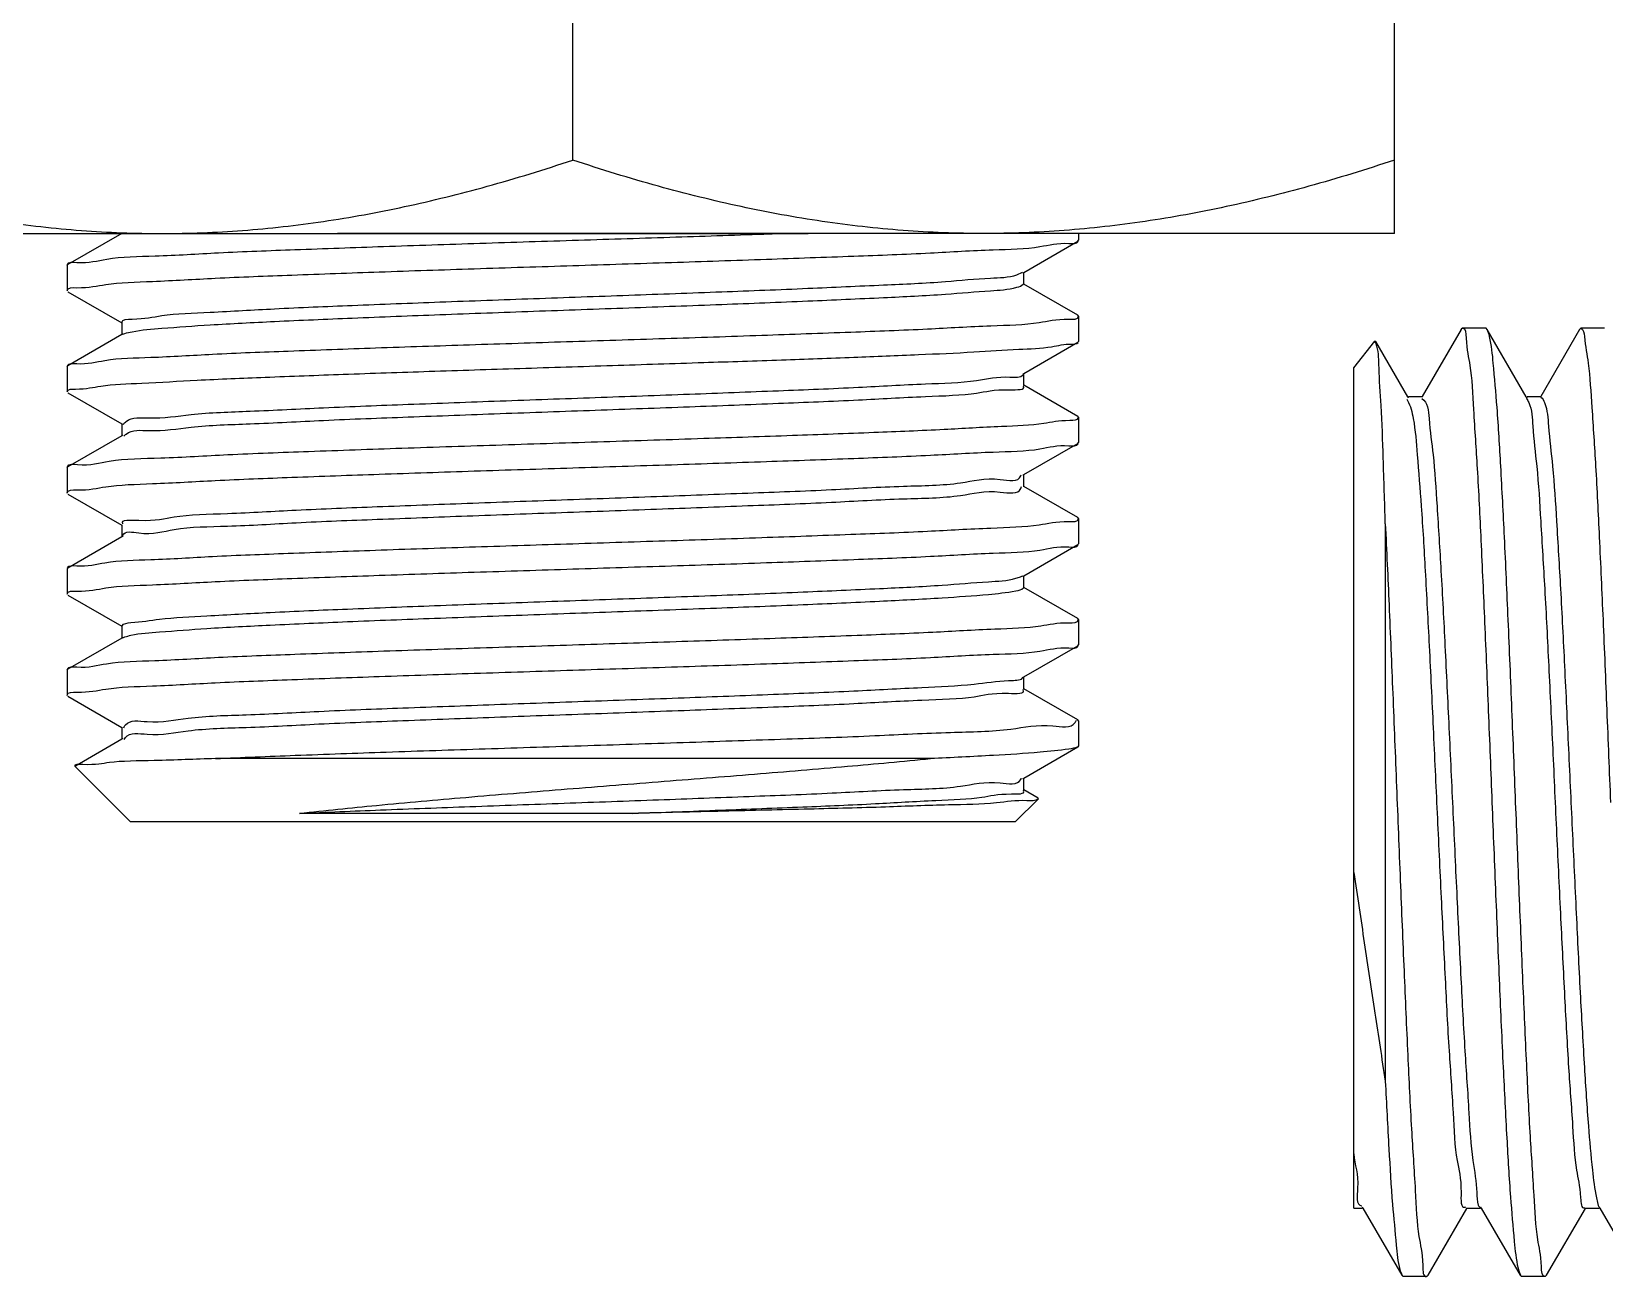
# Model space of a CAD drawing. Extents: x 1680110 to 2699828, y 269661 to 891349.
# Drawn here: x 2393019.6 to 2393112.5, y 713635.1 to 713708.7 of the extents above; entities that cross this region are included whole.
import ezdxf

# ---------------------------------------------------------------- set-up
doc = ezdxf.new("R2010")
doc.units = 0
doc.header["$LTSCALE"] = 1000
doc.header["$MEASUREMENT"] = 0
doc.layers.add('02___PRT_ALL_AXES', color=7, linetype='Continuous')

msp = doc.modelspace()

# ---------------------------------------------------------------- linework, layer by layer
at = {"color": 0, "linetype": 'Continuous'}
for p, q in [((2393024.903196192, 713696.7639841882), (2393021.715330848, 713694.920339495)), ((2393078.170078232, 713694.465302997), (2393081.357943543, 713696.3089476221)), ((2393081.357943543, 713696.3089476221), (2393081.403231939, 713696.3613084287)), ((2393021.670042486, 713694.867978689), (2393021.715330848, 713694.920339495)), ((2393077.76551083, 713694.3287319115), (2393078.092755412, 713694.4761879102)), ((2393078.11932171, 713694.4359443572), (2393078.170078232, 713694.465302997)), ((2393078.170078232, 713693.7479813867), (2393078.170078232, 713694.4359443572)), ((2393081.357943543, 713691.9336800254), (2393078.182795989, 713693.7699685406)), ((2393021.715330848, 713693.3222881432), (2393024.890478435, 713691.4859997437)), ((2393081.403231939, 713691.8813192097), (2393081.357943543, 713691.9336800254)), ((2393024.903196192, 713691.5079867819), (2393024.903196192, 713690.820023773)), ((2393103.998213619, 713691.0976116036), (2393101.708027449, 713687.1418241758)), ((2393103.998213619, 713691.0976116036), (2393104.074899377, 713691.1638670387)), ((2393105.551526582, 713691.0976116187), (2393105.474805906, 713691.1638670017)), ((2393107.85295261, 713687.1224168155), (2393105.551526582, 713691.0976116187)), ((2393110.998210754, 713691.0976116036), (2393108.708024586, 713687.1418241758)), ((2393110.998210754, 713691.0976116036), (2393111.074803615, 713691.1638670017)), ((2393024.903196192, 713690.7906652491), (2393021.715330848, 713688.9470205558)), ((2393024.953952678, 713690.820023773), (2393024.903196192, 713690.7906652491)), ((2393024.956410326, 713690.815387056), (2393025.072127775, 713690.8609913678)), ((2393078.170078232, 713688.4919840579), (2393081.357943543, 713690.3356286737)), ((2393081.357943543, 713690.3356286737), (2393081.403231939, 713690.3879894798)), ((2393097.658248461, 713688.8301650689), (2393098.915155031, 713690.4012756536)), ((2393098.960826647, 713690.3904087946), (2393098.915180816, 713690.4013078639)), ((2393100.852955474, 713687.1224168155), (2393098.960826647, 713690.3904087946)), ((2393021.670042486, 713688.8946597499), (2393021.715330848, 713688.9470205558)), ((2393078.11932171, 713688.4626254083), (2393078.170078232, 713688.4919840579)), ((2393078.170078232, 713687.7746624376), (2393078.170078232, 713688.4626254083)), ((2393097.658248461, 713639.2051101234), (2393097.658248461, 713688.8291238484)), ((2393021.715330848, 713687.3489691943), (2393024.890478435, 713685.5126807953)), ((2393081.357943543, 713685.9603610768), (2393078.182795989, 713687.7966495918)), ((2393100.796681609, 713686.9687465399), (2393100.840203782, 713686.89927704)), ((2393100.897741213, 713687.0450851403), (2393100.852955474, 713687.1224168155)), ((2393101.741538013, 713687.1224168155), (2393100.897741213, 713687.1224168155)), ((2393107.89773835, 713687.0450851403), (2393107.85295261, 713687.1224168155)), ((2393108.741535149, 713687.1224168155), (2393107.89773835, 713687.1224168155)), ((2393024.903196192, 713685.5346678335), (2393024.903196192, 713684.8467048241)), ((2393081.403231939, 713685.9080002704), (2393081.357943543, 713685.9603610768)), ((2393024.903196192, 713684.8173463002), (2393021.715330848, 713682.9737016072)), ((2393024.953952678, 713684.8467048241), (2393024.903196192, 713684.8173463002)), ((2393078.170078232, 713682.5186651091), (2393081.357943543, 713684.3623097248)), ((2393081.357943543, 713684.3623097248), (2393081.403231939, 713684.4146705405)), ((2393021.670042486, 713682.9213408008), (2393021.715330848, 713682.9737016072)), ((2393078.002633036, 713682.4413484114), (2393078.024950738, 713682.511799294)), ((2393078.11932171, 713682.4893064692), (2393078.170078232, 713682.5186651091)), ((2393078.170078232, 713681.8013434985), (2393078.170078232, 713682.4893064692)), ((2393081.357943543, 713679.9870421279), (2393078.182795989, 713681.8233306527)), ((2393021.715330848, 713681.3756502552), (2393024.890478435, 713679.5393618464)), ((2393081.403231939, 713679.9346813217), (2393081.357943543, 713679.9870421279)), ((2393024.903196192, 713678.8440273609), (2393021.715330848, 713677.0003826583)), ((2393024.903196192, 713679.5613488941), (2393024.903196192, 713678.8733858753)), ((2393024.953952678, 713678.8733858753), (2393024.903196192, 713678.8440273609)), ((2393024.954939957, 713678.8739302754), (2393024.948036816, 713678.935262264)), ((2393099.52523693, 713679.6144430574), (2393099.52523693, 713646.6984841619)), ((2393078.170078232, 713676.5453461602), (2393081.357943543, 713678.3889907761)), ((2393081.357943543, 713678.3889907761), (2393081.403231939, 713678.4413515918)), ((2393021.670042486, 713676.9480218522), (2393021.715330848, 713677.0003826583)), ((2393077.978934268, 713676.4878011078), (2393078.102094509, 713676.5452297896)), ((2393078.11932171, 713676.5159875203), (2393078.170078232, 713676.5453461602)), ((2393078.170078232, 713675.8280245501), (2393078.170078232, 713676.5159875203)), ((2393021.715330848, 713675.4023313161), (2393024.890478435, 713673.5660429071)), ((2393081.357943543, 713674.0137231888), (2393078.182795989, 713675.8500117038)), ((2393024.903196192, 713673.5880299453), (2393024.903196192, 713672.9000669362)), ((2393081.403231939, 713673.9613623826), (2393081.357943543, 713674.0137231888)), ((2393024.903196192, 713672.870708412), (2393021.715330848, 713671.0270637192)), ((2393024.953952678, 713672.9000669362), (2393024.903196192, 713672.870708412)), ((2393024.9633841, 713672.8828089756), (2393025.082954081, 713672.9332409941)), ((2393078.170078232, 713670.5720272118), (2393081.357943543, 713672.4156718368)), ((2393081.357943543, 713672.4156718368), (2393081.403231939, 713672.468032643)), ((2393021.670042486, 713670.9747029033), (2393021.715330848, 713671.0270637192)), ((2393078.047193361, 713670.4456958466), (2393078.137409032, 713670.5532266053)), ((2393078.11932171, 713670.542668581), (2393078.170078232, 713670.5720272118)), ((2393078.170078232, 713669.854705611), (2393078.170078232, 713670.542668581)), ((2393081.357943543, 713668.0404042401), (2393078.182795989, 713669.8766927549)), ((2393021.715330848, 713669.4290123673), (2393024.890478435, 713667.5927239584)), ((2393081.403231939, 713667.9880433662), (2393081.357943543, 713668.0404042401)), ((2393024.903196192, 713666.8973894634), (2393022.155951261, 713665.3085291905)), ((2393024.903196192, 713667.6147110059), (2393024.903196192, 713666.9267479971)), ((2393024.953952678, 713666.9267479971), (2393024.903196192, 713666.8973894634)), ((2393025.041255944, 713666.881284646), (2393025.109895055, 713666.9865650008)), ((2393078.170078232, 713664.5987082727), (2393081.357943543, 713666.4423528879)), ((2393081.403231939, 713666.4947137714), (2393081.357943543, 713666.4423528879)), ((2393022.155951261, 713665.3085291905), (2393022.14367934, 713665.2748383256)), ((2393025.403534004, 713662.0149419573), (2393022.14367934, 713665.2748383256)), ((2393072.665111957, 713665.748481224), (2393030.427372999, 713665.748481224)), ((2393078.11932171, 713664.5693496324), (2393078.170078232, 713664.5987082727)), ((2393078.170078232, 713663.8813866619), (2393078.170078232, 713664.5693496324)), ((2393077.66974042, 713662.0149419573), (2393079.03614422, 713663.3813632291)), ((2393079.023040326, 713663.4173627074), (2393078.182795801, 713663.9033728016)), ((2393055.090340268, 713662.5152861562), (2393035.385195654, 713662.5152861562)), ((2393077.669907598, 713662.0147748135), (2393025.403366827, 713662.0147748135)), ((2393097.658248461, 713639.2053401924), (2393098.152003299, 713639.2053401924)), ((2393098.152003299, 713639.2826718583), (2393098.196789275, 713639.2053401924)), ((2393098.196789275, 713639.2053401924), (2393100.498215051, 713635.2301454071)), ((2393102.051528014, 713635.2301453885), (2393104.341714465, 713639.185932783)), ((2393104.308203629, 713639.2053401924), (2393105.152000435, 713639.2053401924)), ((2393105.152000435, 713639.2826718583), (2393105.19678641, 713639.2053401924)), ((2393105.19678641, 713639.2053401924), (2393107.498212187, 713635.2301454071)), ((2393109.05152515, 713635.2301453885), (2393111.3417116, 713639.185932783)), ((2393111.308200765, 713639.2053401924), (2393112.151997571, 713639.2053401924)), ((2393112.151997571, 713639.2826718583), (2393112.196783546, 713639.2053401924)), ((2393112.196783546, 713639.2053401924), (2393114.498209323, 713635.2301454071)), ((2393100.498215051, 713635.2301454071), (2393100.574785276, 713635.1638900454)), ((2393101.97487156, 713635.1638899627), (2393102.051528014, 713635.2301453885)), ((2393107.498212187, 713635.2301454071), (2393107.574924062, 713635.1638899965)), ((2393109.05152515, 713635.2301453885), (2393108.974844955, 713635.163889969))]:
    msp.add_line(p, q, dxfattribs=at)
msp.add_open_spline([(2393021.684342423, 713694.935308709), (2393021.767988433, 713695.1084677319), (2393022.786756442, 713694.958208217), (2393024.275482353, 713695.391719409), (2393027.196849513, 713695.416497271), (2393030.849941503, 713695.6563007461), (2393035.367746591, 713695.8155394071), (2393040.506159062, 713696.0058510923), (2393046.089899172, 713696.1875851566), (2393051.846745677, 713696.3711481004), (2393057.549859663, 713696.5531760489), (2393061.530891827, 713696.6839021144), (2393063.588478179, 713696.7563698723), (2393063.803344542, 713696.7639841877)], degree=3, knots=[0, 0, 0, 0, 0.0278154194776231, 0.1129510719753126, 0.2509069905670702, 0.4321701517563881, 0.6497110309004207, 0.9021377912266152, 1.176791554475957, 1.457527267070057, 1.735292026790539, 2.002230770337554, 2.033358860340572, 2.033358860340572, 2.033358860340572, 2.033358860340572], dxfattribs=at)
for points, start_tangent, end_tangent in [([(2393021.67028183, 713693.3842422897), (2393022.243920741, 713693.5613151679), (2393023.94350164, 713693.7479813867), (2393026.703471269, 713693.9346476055), (2393030.41776555, 713694.1213138239), (2393034.943646201, 713694.3079800331), (2393040.107186225, 713694.4946462612), (2393045.709953618, 713694.6813124702), (2393051.536637212, 713694.867978689), (2393057.363320773, 713695.0546449076), (2393062.9660882, 713695.2413111264), (2393068.129628188, 713695.4279773354), (2393072.655508877, 713695.614643554), (2393076.369803157, 713695.8013097725), (2393079.129772787, 713695.9879759911), (2393080.829353684, 713696.1746422099), (2393081.388733536, 713696.2938720824)], (0.0505621286119027, 0.9987209175491588), (0.4397435101850518, 0.8981234020167437)), ([(2393024.903196192, 713691.5079867819), (2393025.4991481, 713691.7094779217), (2393027.26021771, 713691.9109590079), (2393030.10760115, 713692.1124400643), (2393033.913884653, 713692.3139211598), (2393038.508745751, 713692.5154022167), (2393043.686575001, 713692.7168833122), (2393049.215676435, 713692.9183643691), (2393054.848635517, 713693.1198454646), (2393060.333390323, 713693.3213265117), (2393065.42451069, 713693.522807607), (2393069.894180692, 713693.7242886636), (2393073.542392853, 713693.9257697591), (2393076.205898157, 713694.1272508544), (2393077.76551083, 713694.3287319115)], (-0.0006023019805749001, 0.9999998186161457), (0.9414012118595783, 0.3372888351388431)), ([(2393025.072127775, 713690.8609913678), (2393025.4991481, 713690.9628130472), (2393027.26021771, 713691.1642941425), (2393030.10760115, 713691.3657751996), (2393033.913884653, 713691.5672562949), (2393038.508745751, 713691.7687373515), (2393043.686575001, 713691.9702184468), (2393049.215676435, 713692.1716994941), (2393054.848635517, 713692.3731805894), (2393060.333390323, 713692.5746616463), (2393065.42451069, 713692.7761427418), (2393069.894180692, 713692.9776237987), (2393073.542392853, 713693.1791048942), (2393076.205898157, 713693.3805859799), (2393077.76551083, 713693.5820670368), (2393078.1426464, 713693.7709906513)], (0.9529487617594237, 0.3031314194556236), (0.6426435541858143, 0.7661652969584465)), ([(2393021.670042486, 713693.3746489494), (2393021.67028183, 713693.3842422897)], (0, 1), (0.05056338786033852, 0.9987208537965376)), ([(2393021.684962903, 713688.9623162437), (2393022.232805329, 713689.0795035746), (2393023.900367332, 713689.2643878383), (2393026.607927921, 713689.4491604727), (2393030.257253846, 713689.6340712863), (2393034.726163891, 713689.819640389), (2393039.882969786, 713690.0069188371), (2393045.43198634, 713690.1922932894), (2393051.170175066, 713690.376324334), (2393056.987123572, 713690.5624615764), (2393062.696574064, 713690.7520547127), (2393067.959465393, 713690.9414885961), (2393072.485911232, 713691.127050088), (2393076.230478966, 713691.3133875148), (2393079.076308406, 713691.5035645142), (2393080.826353545, 713691.694164125), (2393081.402994574, 713691.8717368988)], (0.4498404885972678, 0.8931089154288918), (0.05019650435190679, 0.9987393608699163)), ([(2393081.402994574, 713691.8717368988), (2393081.403231939, 713691.8813192097)], (0.05019771435116738, 0.9987393000547834), (0, 1)), ([(2393104.076262482, 713691.1603232182), (2393104.085274032, 713691.1626462068), (2393104.302261581, 713690.5826599407), (2393104.518869299, 713688.9695475574), (2393104.73692768, 713686.3636112404), (2393104.954340239, 713682.8832587434), (2393105.172202923, 713678.6448844292), (2393105.391379989, 713673.7858271671), (2393105.608317715, 713668.5722156556), (2393105.824869676, 713663.1638785056)], (0.9333369820707427, 0.3590015012490592), (0.03975727749912319, -0.9992093668925737)), ([(2393107.224869103, 713663.1638785056), (2393107.00629997, 713668.6219490885), (2393106.784214604, 713673.9522176499), (2393106.563062163, 713678.8357742315), (2393106.34640305, 713683.0243677509), (2393106.127706972, 713686.4925586686), (2393105.904826111, 713689.1044540617), (2393105.682219864, 713690.6803117713), (2393105.536296575, 713691.0890546155)], (-0.0397572774434431, 0.999209366894789), (-0.489831732553791, 0.871816995580696)), ([(2393111.073398826, 713691.1602145864), (2393111.282217572, 713690.6803117713), (2393111.50482382, 713689.1044540617), (2393111.727704681, 713686.4925586686), (2393111.946400759, 713683.0243677509), (2393112.163059872, 713678.8357742315), (2393112.384212312, 713673.9522176499), (2393112.606297678, 713668.6219490885), (2393112.824866811, 713663.1638785056)], (0.9333444131215324, -0.358982181305455), (0.03975727749683532, -0.9992093668926647)), ([(2393059.266935314, 713689.1435564151), (2393063.863000855, 713689.299110559), (2393068.129792566, 713689.4546646641), (2393071.953331684, 713689.6102188083), (2393075.231480122, 713689.7657729618), (2393077.876668767, 713689.9213270769), (2393079.818236806, 713690.0768812208), (2393081.004319101, 713690.2324353263), (2393081.379653456, 713690.3179747586)], (0.9994574606936585, 0.0329360632708905), (0.630907530791665, 0.7758580331416081)), ([(2393099.52523693, 713679.6144430574), (2393099.402173278, 713683.4886965211), (2393099.278543551, 713686.6026066828), (2393099.155056774, 713688.830271621), (2393099.031630225, 713690.104470257), (2393098.926166017, 713690.3679216714)], (-0.02915871455896071, 0.9995747942826836), (-0.5442686960537916, 0.8389109526617862)), ([(2393021.670326181, 713687.4111348346), (2393022.170166157, 713687.5755526468), (2393023.653787869, 713687.7497752833), (2393026.071220284, 713687.9239979105), (2393029.341502423, 713688.0982205567), (2393033.355110871, 713688.2724432319), (2393037.977627836, 713688.4466658586), (2393043.054242893, 713688.6208884956), (2393048.414937648, 713688.7951111321), (2393053.880179676, 713688.9693337688), (2393059.266935314, 713689.1435564151)], (0.05871979628414212, 0.9982745040941139), (0.9994574606846885, 0.0329360635430881)), ([(2393058.430105994, 713687.2768942381), (2393063.687307962, 713687.4783753334), (2393068.400795403, 713687.6798563804), (2393072.359650576, 713687.8813374757), (2393075.386723883, 713688.0828185424), (2393077.34656068, 713688.2842996281), (2393078.147291291, 713688.4398556456)], (0.9993178857940188, 0.03692916370800299), (0.6313357446276342, 0.77550962441189)), ([(2393021.670042486, 713687.4013300103), (2393021.670326181, 713687.4111348346)], (0, 1), (0.05871974897708318, 0.9982745068767751)), ([(2393024.988900103, 713685.4862606239), (2393025.153260789, 713685.6650456388), (2393026.509464252, 713685.8665267341), (2393028.985576092, 713686.0680077912), (2393032.470795981, 713686.2694888767), (2393036.809168398, 713686.4709699336), (2393041.806561119, 713686.6724510291), (2393047.239352343, 713686.8739320955), (2393052.864437172, 713687.0754131812), (2393058.430105994, 713687.2768942381)], (0.4917944897825604, 0.870711306817312), (0.9993178858108104, 0.03692916325361761)), ([(2393058.430105994, 713686.5302293634), (2393063.687307962, 713686.7317104589), (2393068.400795403, 713686.9331915157), (2393072.359650576, 713687.1346726113), (2393075.386723883, 713687.3361536677), (2393077.34656068, 713687.5376347632), (2393078.151462869, 713687.73911582), (2393078.142669025, 713687.7516725953)], (0.9993178858515603, 0.036929162150909), (-0.6426368825902945, 0.7661708929048585)), ([(2393025.024137796, 713684.7907842218), (2393025.153260789, 713684.9183807739), (2393026.509464252, 713685.1198618694), (2393028.985576092, 713685.3213429165), (2393032.470795981, 713685.522824012), (2393036.809168398, 713685.7243050684), (2393041.806561119, 713685.9257861639), (2393047.239352343, 713686.1272672208), (2393052.864437172, 713686.3287483163), (2393058.430105994, 713686.5302293634)], (0.623148135727602, 0.7821038300246421), (0.999317885838054, 0.03692916251639329)), ([(2393100.840203782, 713686.89927704), (2393101.175851969, 713685.8296762288), (2393101.411145994, 713683.6985440983), (2393101.646440014, 713680.6548580949), (2393101.881734035, 713676.8338786361), (2393102.117028057, 713672.4054088045), (2393102.352322077, 713667.5662483666), (2393102.587616098, 713662.5314480399), (2393102.822910119, 713657.5247527205), (2393103.05820414, 713652.7686583179), (2393103.293498164, 713648.4745241273), (2393103.528792185, 713644.8331800799), (2393103.764086206, 713642.0064463199), (2393103.999380227, 713640.1199419841), (2393104.234674248, 713639.257502707), (2393104.271657033, 713639.2731541526)], (0.4756874576294765, -0.879614371559495), (0.8803009662582584, 0.474415649831218)), ([(2393101.681569148, 713687.0153488093), (2393102.109184921, 713685.8296762288), (2393102.344478945, 713683.6985440983), (2393102.579772965, 713680.6548580949), (2393102.815066987, 713676.8338786361), (2393103.050361007, 713672.4054088045), (2393103.285655028, 713667.5662483666), (2393103.52094905, 713662.5314480399), (2393103.756243071, 713657.5247527205), (2393103.991537091, 713652.7686583179), (2393104.226831115, 713648.4745241273), (2393104.462125137, 713644.8331800799), (2393104.697419157, 713642.0064463199), (2393104.932713178, 713640.1199419841), (2393105.014990275, 713639.3817916096)], (0.8724685533651839, -0.488670260389215), (0.3278155774908353, -0.9447417356898923)), ([(2393107.859064467, 713687.0163341523), (2393107.999378589, 713686.7705349424)], (0.5966157057048521, -0.8025270710115028), (0.4270020690433147, -0.9042506472393197)), ([(2393107.999378589, 713686.7705349424), (2393108.234672611, 713685.3883637849), (2393108.469966634, 713683.0185437163), (2393108.705260655, 713679.7663887651), (2393108.940554676, 713675.7764236461), (2393109.175848697, 713671.2259611166), (2393109.411142718, 713666.3172222506), (2393109.646436739, 713661.2683498107), (2393109.88173076, 713656.3037140504), (2393110.117024784, 713651.6439417733), (2393110.352318805, 713647.4961117483), (2393110.587612825, 713644.0445521905), (2393110.822906847, 713641.4426492925), (2393111.058200868, 713639.8060307687), (2393111.293494889, 713639.2074274195), (2393111.305676556, 713639.2110768736)], (0.4270020714830733, -0.9042506460872253), (0.9153108403912409, 0.4027481414758861)), ([(2393108.720478364, 713687.0915466782), (2393108.932711541, 713686.7705349424), (2393109.168005561, 713685.3883637849), (2393109.403299586, 713683.0185437163), (2393109.638593607, 713679.7663887651), (2393109.873887627, 713675.7764236461), (2393110.109181648, 713671.2259611166), (2393110.34447567, 713666.3172222506), (2393110.579769691, 713661.2683498107), (2393110.815063711, 713656.3037140504), (2393111.050357736, 713651.6439417733), (2393111.285651756, 713647.4961117483), (2393111.520945777, 713644.0445521905), (2393111.756239799, 713641.4426492925), (2393111.99153382, 713639.8060307687), (2393112.080619329, 713639.4422083187)], (0.8261156581492662, -0.5635005939310135), (0.2913563111870042, -0.9566146036578689)), ([(2393059.266935314, 713684.6635671959), (2393064.504719401, 713684.8416701437), (2393069.321774337, 713685.0210832173), (2393073.467800771, 713685.1986428855), (2393076.851240045, 713685.3762158812), (2393079.351886806, 713685.5535992302), (2393080.885872296, 713685.7307923231), (2393081.402959443, 713685.8982413223)], (0.9994574606707213, 0.0329360639669324), (0.05664395664539631, 0.9983944421798203)), ([(2393081.402959443, 713685.8982413223), (2393081.403231939, 713685.9080002704)], (0.0566442553028258, 0.9983944252354319), (0, 1)), ([(2393021.683030161, 713682.9879060413), (2393022.287437231, 713683.114978736), (2393024.158950482, 713683.3122046592), (2393027.192482438, 713683.508768633), (2393031.158265207, 713683.7007814127), (2393035.928992199, 713683.8919158233), (2393041.433015736, 713684.0865887923), (2393047.363094536, 713684.2813863407), (2393053.361928179, 713684.472807579), (2393059.266935314, 713684.6635671959)], (0.4025524950457782, 0.9153969022956211), (0.9994574606756446, 0.0329360638175302)), ([(2393021.67028183, 713681.4376044015), (2393022.243920741, 713681.61467728), (2393023.94350164, 713681.8013434985), (2393026.703471269, 713681.9880097173), (2393030.41776555, 713682.1746759263), (2393034.943646201, 713682.3613421449), (2393040.107186225, 713682.5480083637), (2393045.709953618, 713682.7346745825), (2393051.536637212, 713682.9213408008), (2393057.363320773, 713683.1080070103), (2393062.9660882, 713683.2946732284), (2393068.129628188, 713683.4813394472), (2393072.655508877, 713683.668005666), (2393076.369803157, 713683.8546718846), (2393079.129772787, 713684.0413381036), (2393080.829353684, 713684.2280043124), (2393081.388733536, 713684.3472341942)], (0.0505621286119027, 0.9987209175491588), (0.4397435101850518, 0.8981234020167437)), ([(2393024.964722048, 713679.6051873795), (2393024.954929915, 713679.6206133654), (2393025.898682347, 713679.8220944223), (2393027.989674191, 713680.0235755078), (2393031.13433844, 713680.2250565649), (2393035.191958561, 713680.4265376602), (2393039.98096544, 713680.6280187557), (2393045.287062009, 713680.8294998123), (2393050.872812686, 713681.0309809076), (2393056.488267963, 713681.2324619647), (2393061.882149211, 713681.4339430502), (2393066.813092566, 713681.6354241071), (2393071.060449748, 713681.8369052026), (2393074.434161249, 713682.0383862592), (2393076.783261286, 713682.2398673545), (2393078.002633036, 713682.4413484114)], (-0.5802863704978972, 0.8144125049472026), (0.3750237424578819, 0.9270152062360598)), ([(2393024.948036816, 713678.935262264), (2393025.898682347, 713679.0754295473), (2393027.989674191, 713679.2769106429), (2393031.13433844, 713679.4783916997), (2393035.191958561, 713679.6798727952), (2393039.98096544, 713679.8813538908), (2393045.287062009, 713680.0828349476), (2393050.872812686, 713680.2843160331), (2393056.488267963, 713680.4857970902), (2393061.882149211, 713680.6872781855), (2393066.813092566, 713680.8887592421), (2393071.060449748, 713681.0902403377), (2393074.434161249, 713681.2917213945), (2393076.783261286, 713681.49320248), (2393078.002633036, 713681.6946835371), (2393078.034791631, 713681.8187290623)], (0.3949863934027273, 0.9186869700973809), (0.1274611589291374, 0.991843562747897)), ([(2393021.670042486, 713681.4280110614), (2393021.67028183, 713681.4376044015)], (0, 1), (0.05056338786033852, 0.9987208537965376)), ([(2393021.684964698, 713677.0156792828), (2393022.232745484, 713677.1328558258), (2393023.901191094, 713677.3178190929), (2393026.605036646, 713677.5023554796), (2393030.250610956, 713677.6871320067), (2393034.717642318, 713677.8726742596), (2393039.876137577, 713678.0600447401), (2393045.430509995, 713678.2456073815), (2393051.164103111, 713678.4294931286), (2393056.980100181, 713678.6155963263), (2393062.692433399, 713678.805274734), (2393067.961091367, 713678.9949126842), (2393072.492805299, 713679.1807201596), (2393076.23483874, 713679.3669964019), (2393079.078324215, 713679.5570924568), (2393080.826858628, 713679.7476084374), (2393081.402994313, 713679.9250974655)], (0.4498830068130515, 0.8930874986141324), (0.0502458052360221, 0.9987368817942911)), ([(2393081.402994313, 713679.9250974655), (2393081.403231939, 713679.9346813217)], (0.0502454600087604, 0.9987368991623912), (0, 1)), ([(2393099.52523693, 713679.6144430574), (2393099.746149297, 713674.8286366288), (2393099.967094562, 713669.5848780249), (2393100.188034329, 713664.0895406757), (2393100.409080992, 713658.5552672632), (2393100.630145424, 713653.2014090514), (2393100.851206675, 713648.2385885012), (2393101.072252195, 713643.8617696736), (2393101.29330494, 713640.2422147249), (2393101.514373558, 713637.5219487872), (2393101.735441613, 713635.8080228583), (2393101.956493217, 713635.1676995687), (2393101.969570839, 713635.1730805764)], (0.0491105602313438, -0.9987933484328797), (0.8662490176650426, 0.4996124892297519)), ([(2393021.67028183, 713675.4642854531), (2393022.243920741, 713675.6413583313), (2393023.94350164, 713675.8280245501), (2393026.703471269, 713676.0146907684), (2393030.41776555, 713676.2013569872), (2393034.943646201, 713676.3880232058), (2393040.107186225, 713676.5746894148), (2393045.709953618, 713676.7613556336), (2393051.536637212, 713676.9480218522), (2393057.363320773, 713677.134688071), (2393062.9660882, 713677.3213542893), (2393068.129628188, 713677.5080205081), (2393072.655508877, 713677.6946867171), (2393076.369803157, 713677.8813529357), (2393079.129772787, 713678.0680191545), (2393080.829353684, 713678.2546853733), (2393081.388733536, 713678.3739152455)], (0.0505621286119027, 0.9987209175491588), (0.4397435101850518, 0.8981234020167437)), ([(2393024.908724275, 713673.5849915051), (2393025.431287914, 713673.7776621392), (2393027.125465347, 713673.9791432347), (2393029.911986492, 713674.1806242913), (2393033.666160963, 713674.3821053773), (2393038.219998126, 713674.5835864337), (2393043.369724219, 713674.7850675292), (2393048.88490084, 713674.9865486247), (2393054.518736578, 713675.1880296816), (2393060.019130206, 713675.3895107771), (2393065.139951854, 713675.5909918335), (2393069.652056461, 713675.7924729197), (2393073.35353775, 713675.9939539859), (2393076.078763011, 713676.1954350814), (2393077.705784621, 713676.3969161285), (2393077.978934268, 713676.4878011078)], (0.4816754972992782, 0.8763496535638576), (0.9302037999809425, 0.3670434449775868)), ([(2393021.670042486, 713675.4546921125), (2393021.67028183, 713675.4642854531)], (0, 1), (0.05056338786033852, 0.9987208537965376)), ([(2393025.082954081, 713672.9332409941), (2393025.431287914, 713673.0309972742), (2393027.125465347, 713673.2324783697), (2393029.911986492, 713673.4339594168), (2393033.666160963, 713673.6354405121), (2393038.219998126, 713673.8369215692), (2393043.369724219, 713674.0384026645), (2393048.88490084, 713674.2398837598), (2393054.518736578, 713674.4413648166), (2393060.019130206, 713674.6428459024), (2393065.139951854, 713674.844326959), (2393069.652056461, 713675.0458080543), (2393073.35353775, 713675.2472891114), (2393076.078763011, 713675.4487702067), (2393077.705784621, 713675.6502512633), (2393078.154681593, 713675.8399786961)], (0.9438103747295812, 0.3304874832014181), (0.6132695086395299, 0.7898737302715098)), ([(2393021.684373861, 713671.0420500666), (2393022.247752363, 713671.1619932598), (2393024.000597611, 713671.3527561992), (2393026.851558881, 713671.5431303217), (2393030.60199286, 713671.7296251468), (2393035.117469297, 713671.9146729999), (2393040.365119477, 713672.1035699102), (2393046.067254111, 713672.2929487324), (2393051.886495398, 713672.4791692281), (2393057.635230991, 713672.663531865), (2393063.174033544, 713672.8485408248), (2393068.326015123, 713673.0355695907), (2393072.799244776, 713673.221190094), (2393076.457336062, 713673.4063988321), (2393079.174639764, 713673.5917797748), (2393080.840444308, 713673.7765144433), (2393081.402986512, 713673.951735181)], (0.4357295650819362, 0.9000776333814251), (0.05167568765221061, 0.9986639190967456)), ([(2393081.402986512, 713673.951735181), (2393081.403231939, 713673.9613623826)], (0.05167644100269799, 0.9986638801144732), (0, 1)), ([(2393021.67028183, 713669.4909665042), (2393022.243920741, 713669.6680393922), (2393023.94350164, 713669.854705611), (2393026.703471269, 713670.0413718198), (2393030.41776555, 713670.2280380386), (2393034.943646201, 713670.4147042569), (2393040.107186225, 713670.6013704755), (2393045.709953618, 713670.7880366945), (2393051.536637212, 713670.9747029033), (2393057.363320773, 713671.1613691319), (2393062.9660882, 713671.3480353409), (2393068.129628188, 713671.5347015595), (2393072.655508877, 713671.721367778), (2393076.369803157, 713671.9080339966), (2393079.129772787, 713672.0947002054), (2393080.829353684, 713672.2813664244), (2393081.388733536, 713672.4005963064)], (0.0505621286119027, 0.9987209175491588), (0.4397435101850518, 0.8981234020167437)), ([(2393025.01666226, 713667.5729802351), (2393025.109895055, 713667.7332298656), (2393026.397782863, 713667.9347109611), (2393028.810576512, 713668.1361920082), (2393032.240309084, 713668.3376731037), (2393036.533507868, 713668.5391541605), (2393041.498062155, 713668.740635256), (2393046.911819585, 713668.9421163124), (2393052.532526943, 713669.143597408), (2393058.108670504, 713669.3450784648), (2393063.390730735, 713669.5465595506), (2393068.142347551, 713669.7480406458), (2393072.150897077, 713669.949521703), (2393075.237005964, 713670.1510027982), (2393077.262577869, 713670.3524838553), (2393078.047193361, 713670.4456958466)], (0.3451772714694318, 0.9385375065818724), (0.9490202438609171, 0.3152151277178263)), ([(2393025.109895055, 713666.9865650008), (2393026.397782863, 713667.1880460863), (2393028.810576512, 713667.3895271434), (2393032.240309084, 713667.5910082387), (2393036.533507868, 713667.7924892954), (2393041.498062155, 713667.9939703909), (2393046.911819585, 713668.1954514477), (2393052.532526943, 713668.3969325332), (2393058.108670504, 713668.5984135903), (2393063.390730735, 713668.7998946856), (2393068.142347551, 713669.0013757811), (2393072.150897077, 713669.2028568375), (2393075.237005964, 713669.404337933), (2393077.262577869, 713669.6058189801), (2393078.136973203, 713669.8073000757), (2393078.12768443, 713669.8204600501)], (0.6216337492941458, 0.7833080375806846), (-0.6283861841617094, 0.7779015384704456)), ([(2393021.670042486, 713669.4813731734), (2393021.67028183, 713669.4909665042)], (0, 1), (0.05056338786033852, 0.9987208537965376)), ([(2393030.427372999, 713665.748481224), (2393035.13534292, 713665.9420349787), (2393040.520879368, 713666.1355910415), (2393046.361527315, 713666.3291492008), (2393052.416017244, 713666.5227092619), (2393058.434232886, 713666.7162711199), (2393064.167545444, 713666.9098345039), (2393069.379087284, 713667.1033992686), (2393073.853540123, 713667.2969651928), (2393077.406033359, 713667.4905321596), (2393079.889784548, 713667.6840999478), (2393081.202166103, 713667.8776683344), (2393081.27809072, 713668.0280582921)], (0.9989892434823596, 0.04494987660208748), (0.3045667652042271, 0.9524909897385031)), ([(2393081.355458044, 713666.4470618477), (2393080.832101597, 713666.308496376), (2393079.135100313, 713666.1218246331), (2393076.377443293, 713665.9351529283), (2393072.665111957, 713665.748481224)], (-0.8843677732934768, -0.4667907899262128), (-0.9989874058572661, -0.04499069835610599)), ([(2393030.427372999, 713665.748481224), (2393026.810440906, 713665.6301786003), (2393024.164028811, 713665.5116126284), (2393022.593595249, 713665.3933210445), (2393022.130220036, 713665.2905840634)], (-0.9995764855305391, -0.0291006799648406), (0.5720337298789442, -0.8202300969123135)), ([(2393035.385195654, 713662.5152861562), (2393039.948247594, 713662.9872092588), (2393045.214535578, 713663.4606090819), (2393050.847539647, 713663.9255850387), (2393056.570694723, 713664.3802811645), (2393062.274837474, 713664.8354878298), (2393067.754544303, 713665.2945256741), (2393072.665111957, 713665.748481224)], (0.993617554566575, 0.1128013974077431), (0.9951268226412241, 0.09860328016847)), ([(2393035.385195654, 713662.5152861562), (2393040.172221259, 713662.7156247424), (2393045.462048936, 713662.9159633571), (2393051.020637917, 713663.116301982), (2393056.602056514, 713663.3166406068), (2393061.959363018, 713663.516979222), (2393066.855531206, 713663.7173178464), (2393071.073937204, 713663.9176564617), (2393074.427943808, 713664.1179950868), (2393076.769157869, 713664.3183337112), (2393077.993995767, 713664.5186723263), (2393078.026672325, 713664.5987750969)], (0.9989938762979078, 0.04484679608712942), (0.3027001464737542, 0.9530858415299054)), ([(2393055.090340268, 713662.5152861562), (2393060.276459813, 713662.7059148089), (2393065.11235064, 713662.8965435), (2393069.404225214, 713663.0871721916), (2393072.980096378, 713663.2778008832), (2393075.696669023, 713663.4684295452), (2393077.445082701, 713663.6590582367), (2393078.155273622, 713663.8496869283), (2393078.146794686, 713663.8626749779)], (0.9993520127110095, 0.0359938146138249), (-0.6264258236409405, 0.7794810372778606)), ([(2393079.03614422, 713663.3813632291), (2393078.345402722, 713663.2583990672), (2393076.552993276, 713663.1354478474), (2393073.72709321, 713663.0119042362), (2393070.011237804, 713662.8886667874), (2393065.508144697, 713662.7640295273), (2393060.432916868, 713662.6389061923), (2393055.090340268, 713662.5152861562)], (-0.7071022535827829, -0.7071113087613221), (-0.9997409846734453, -0.0227588128901747)), ([(2393105.824869676, 713663.1638785056), (2393106.043296658, 713657.7093121035), (2393106.265113804, 713652.3850575897), (2393106.48590539, 713647.5080489544), (2393106.702228742, 713643.3230105981), (2393106.92085953, 713639.8515046271), (2393107.143704491, 713637.2347481032), (2393107.366336913, 713635.652957835), (2393107.51242374, 713635.238086022)], (0.03975727748666959, -0.9992093668930692), (0.4877683167705726, -0.8729731205225064)), ([(2393108.973799794, 713635.1668398248), (2393108.965501092, 713635.1648796939), (2393108.748351146, 713635.7406534345), (2393108.53155813, 713637.3514978404), (2393108.31362642, 713639.9526789908), (2393108.096188029, 713643.4304166338), (2393107.878161381, 713647.6697753295), (2393107.658656414, 713652.5350091709), (2393107.441464909, 713657.7544601525), (2393107.224869103, 713663.1638785056)], (-0.942584863550297, -0.3339667273934158), (-0.03975727745259671, 0.9992093668944249)), ([(2393097.658248461, 713659.0182427312), (2393098.285817054, 713654.8681796154), (2393098.908444045, 713650.7217215137), (2393099.52523693, 713646.6984841619)], (0.1513813742595116, -0.9884754319290399), (0.154546911158738, -0.9879854514370611)), ([(2393099.52523693, 713646.6984841619), (2393099.737788579, 713642.7026597788), (2393099.952360345, 713639.4223981397), (2393100.168210435, 713637.0086093957), (2393100.381917261, 713635.5827954884), (2393100.52107901, 713635.2438387489)], (0.04913386855057842, -0.9987922020927349), (0.5138049256313395, -0.8579070453125873)), ([(2393097.658248461, 713642.4147229043), (2393097.891577489, 713640.3777026734), (2393098.124906516, 713639.3365118557), (2393098.142533191, 713639.3363369997)], (0.09260742055683337, -0.9957026994328226), (0.9847842249998913, 0.1737815588356933)), ([(2393105.014990275, 713639.3817916096), (2393105.15757032, 713639.2549316932)], (0.327815579371854, -0.9447417350371984), (0.9804318730187755, 0.1968586862927205)), ([(2393112.080619329, 713639.4422083187), (2393112.144042949, 713639.2783837416)], (0.2913563053205239, -0.956614605444624), (0.4745166641851906, -0.8802465196810262))]:
    msp.add_spline(points, degree=3, dxfattribs=dict(at, start_tangent=start_tangent, end_tangent=end_tangent))
at = {"layer": '02___PRT_ALL_AXES', "color": 0, "linetype": 'Continuous'}
for p, q in [((2393100.069853644, 713696.7639841882), (2393100.069853644, 713741.5638762894)), ((2393051.536637215, 713701.0987962547), (2393051.536637215, 713737.2290642227)), ((2393051.536637212, 713701.098796245), (2393051.536637212, 713707.245962699)), ((2393003.00342078, 713696.7639841882), (2393065.441289182, 713696.7639841882)), ((2393100.069853644, 713696.7639841882), (2393037.631985243, 713696.7639841882)), ((2393081.403231939, 713696.7639841882), (2393081.403231939, 713696.3613084287)), ((2393021.670042486, 713694.867978689), (2393021.670042486, 713693.3746489494)), ((2393081.403231939, 713691.8813192097), (2393081.403231939, 713690.3879894798)), ((2393105.474869818, 713691.1638670478), (2393104.074870392, 713691.1638670478)), ((2393112.474866955, 713691.1638670478), (2393111.074867527, 713691.1638670478)), ((2393021.670042486, 713688.8946597499), (2393021.670042486, 713687.4013300103)), ((2393081.403231939, 713685.9080002704), (2393081.403231939, 713684.4146705405)), ((2393021.670042486, 713682.9213408008), (2393021.670042486, 713681.4280110614)), ((2393081.403231939, 713679.9346813217), (2393081.403231939, 713678.4413515918)), ((2393021.670042486, 713676.9480218522), (2393021.670042486, 713675.4546921125)), ((2393081.403231939, 713673.9613623826), (2393081.403231939, 713672.468032643)), ((2393021.670042486, 713670.9747029033), (2393021.670042486, 713669.4813731734)), ((2393081.403231939, 713667.9880434338), (2393081.403231939, 713666.4947136941)), ((2393101.974871251, 713635.1638899627), (2393100.574871824, 713635.1638899627)), ((2393108.974868387, 713635.1638899627), (2393107.574868959, 713635.1638899627))]:
    msp.add_line(p, q, dxfattribs=at)
for points, start_tangent, end_tangent in [([(2393003.00342078, 713701.098796245), (2393008.064206618, 713699.5507379202), (2393012.946131947, 713698.3464629825), (2393017.741106733, 713697.475067859), (2393022.507640982, 713696.9432804852), (2393027.270028996, 713696.7639841882)], (0.9486832978997084, -0.3162277664692542), (0.9999999999995686, -9.289611159000002e-07)), ([(2393027.270028996, 713696.7639841882), (2393032.033198996, 713696.9433392067), (2393036.800183144, 713697.4752494514), (2393041.59493621, 713698.346680223), (2393046.475660789, 713699.5506850902), (2393051.536637212, 713701.098796245)], (1, 0), (0.9486832982013192, 0.3162277655644218)), ([(2393075.803245428, 713696.7639841882), (2393071.040075428, 713696.9433392067), (2393066.27309128, 713697.4752494514), (2393061.478338215, 713698.346680223), (2393056.597613635, 713699.5506850902), (2393051.536637212, 713701.098796245)], (-1, 0), (-0.9486832982013192, 0.3162277655644218)), ([(2393100.069853644, 713701.098796245), (2393095.009067806, 713699.5507379202), (2393090.127142477, 713698.3464629825), (2393085.332167692, 713697.475067859), (2393080.565633442, 713696.9432804852), (2393075.803245428, 713696.7639841882)], (-0.9486832978997084, -0.3162277664692542), (-0.9999999999995686, -9.289611159000002e-07))]:
    msp.add_spline(points, degree=3, dxfattribs=dict(at, start_tangent=start_tangent, end_tangent=end_tangent))

doc.saveas('drawing.dxf')
